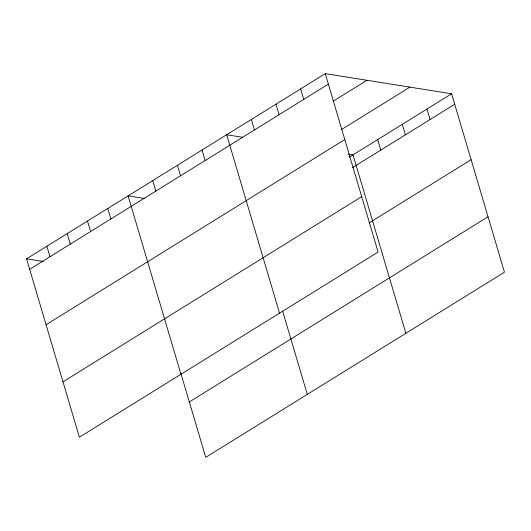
<?xml version="1.0" encoding="UTF-8"?>
<svg xmlns="http://www.w3.org/2000/svg" width="531" height="531" viewBox="0 0 531 531"><rect width="100%" height="100%" fill="white"/><g stroke="black" fill="none" stroke-linecap="round" stroke-linejoin="round"><path stroke-width="0.8" d="M325.257 73.643L378.105 252.046L79.398 437.225L26.55 258.823L325.257 73.643L451.602 93.775L504.45 272.177L205.743 457.357L180.872 373.406M29.656 269.317L328.364 84.137M333.156 101.235L366.954 80.287M341.612 129.471L409.912 87.13M46.071 324.726L344.778 139.547M349.511 157.07L451.602 93.775M352.617 167.564L454.715 104.268M62.983 381.816L361.691 196.636M369.032 222.974L471.123 159.678M189.328 401.947L488.035 216.767M242.72 137.303L226.684 134.748L279.532 313.157M348.217 154.116L353.029 154.886L405.876 333.289M144.147 198.415L128.11 195.859L180.958 374.262M26.55 258.823L43.389 261.504M426.964 109.054L430.07 119.548M402.319 124.334L405.425 134.828M377.674 139.607L380.78 150.1M300.612 88.916L303.725 99.41M275.974 104.195L279.08 114.689M251.329 119.475L254.435 129.969M282.671 311.239L307.303 394.4M202.039 150.027L205.152 160.521M177.4 165.307L180.507 175.801M152.755 180.58L155.862 191.074M107.8 208.451L110.906 218.945M87.489 221.042L90.595 231.536M67.171 233.633L70.284 244.127M46.861 246.225L49.974 256.719"/></g></svg>
